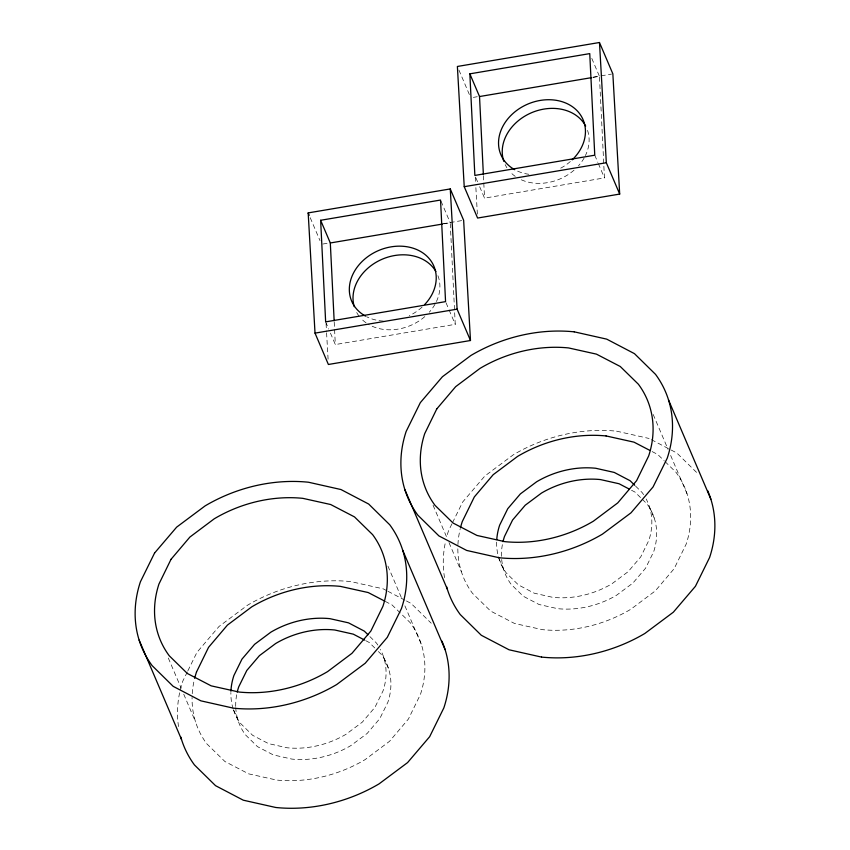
<?xml version="1.0" encoding="UTF-8"?>
<svg xmlns="http://www.w3.org/2000/svg" width="850" height="850" viewBox="0 0 850 850"><rect width="100%" height="100%" fill="white"/><g stroke="black" fill="none" stroke-linecap="round" stroke-linejoin="round"><path stroke-width="0.64" stroke-dasharray="4.25 3.19" d="M187.308 671.957L182.771 681.169A131.58 106.176 -23.1 0 0 178.989 729.321M187.871 670.799L196.934 652.386L219.024 626.471L247.541 605.2A143.618 115.897 -23.1 0 1 350.816 581.581L383.329 588.88L386.793 590.697M451.945 523.855L448.545 530.761A131.58 106.176 -23.1 0 0 446.622 537.168M452.508 522.697L462.708 501.978L484.797 476.064L513.304 454.803A143.618 115.897 -23.1 0 1 616.59 431.184M473.365 97.378L477.275 96.719M593.3 77.148L599.813 76.043M601.12 75.831L611.554 74.067M592.918 77.414L599.441 76.319L604.446 177.905L484.543 198.124L478.422 183.791M322.851 244.035L328.068 243.153M442.786 223.805L462.336 220.501M443.711 223.847L450.224 222.753L455.239 324.339L335.325 344.558L329.216 330.225M616.59 431.163L649.092 438.473M652.131 451.573L657.804 454.516L664.148 460.721M385.231 601.386L392.031 604.924L410.168 622.636A112.784 91.014 -23.1 0 1 420.453 694.397L408.382 719.089L389.513 741.327L365.128 759.613A123.101 99.333 -23.1 0 1 276.632 780.056L248.731 773.872L224.91 761.504L206.784 743.793A112.784 91.014 -23.1 0 1 192.079 697.478M651.408 439.684L676.823 452.986L697.903 473.705M631.539 490.269L634.929 492.044L641.41 498.419M387.951 591.303L405.28 600.366M406.438 600.971L411.06 603.394L431.216 623.209M365.766 640.677L369.166 642.451L374.723 647.923M665.051 461.603L675.931 472.228A112.784 91.014 -23.1 0 1 686.226 544L674.156 568.682L655.286 590.92L630.902 609.206A123.101 99.333 -23.1 0 1 542.396 629.648L514.505 623.464L490.673 611.097L472.547 593.385A112.784 91.014 -23.1 0 1 457.842 547.071M635.662 486.189L642.143 492.564A75.183 60.669 -23.1 0 1 643.577 494.636M642.345 499.332L646.967 503.891A75.183 60.669 -23.1 0 1 653.661 551.767L645.564 568.214L632.942 583.026L616.654 595.181A82.067 66.226 -23.1 0 1 557.632 608.674L539.059 604.509L523.207 596.211L511.169 584.375A75.183 60.669 -23.1 0 1 502.701 543.001M369.888 636.597L376.369 642.972A75.183 60.669 -23.1 0 1 377.814 645.044M378.42 651.557L381.204 654.298A75.183 60.669 -23.1 0 1 387.897 702.174L379.801 718.622L367.179 733.433L350.88 745.588A82.067 66.226 -23.1 0 1 291.858 759.082L273.286 754.906L257.444 746.619L245.406 734.782A75.183 60.669 -23.1 0 1 235.769 707.71M591.791 58.395L599.441 76.319M594.766 155.199L597.826 162.371M598.336 163.561L604.446 177.905M653.193 414.492L668.1 449.459M670.671 455.483L687.129 494.062M649.559 507.152L654.383 518.468M458.936 70.082L469.731 95.402M475.873 177.82L477.913 182.591M441.054 201.248L450.224 222.753M446.069 302.834L448.609 308.805M449.119 310.006L455.239 324.339M498.929 558.461L503.752 569.787M433.064 505.229L446.951 537.784M449.002 542.608L461.348 571.551M310.229 217.727L320.004 240.635M325.646 321.863L328.706 329.035M387.929 566.1L402.337 599.856M404.908 605.891L421.366 644.47M383.786 657.549L388.62 668.876M233.644 710.005L237.989 720.194M168.321 658.049L181.178 688.192M183.749 694.216L195.585 721.947M475.267 177.087L475.575 182.367M475.873 187.659L477.371 214.083M326.06 323.521L326.506 331.447M326.581 332.775L328.089 359.189M483.438 175.695L484.543 198.124M334.22 322.139L335.325 344.558M235.716 706.424A75.183 60.669 -23.1 0 1 236.938 693.409M192.227 693.696A112.784 91.014 -23.1 0 1 194.342 679.628M233.548 710.058A75.183 60.669 -23.1 0 0 240.582 723.446L252.609 735.293L268.462 743.591L287.034 747.766A82.067 66.226 -23.1 0 0 346.056 734.262L362.344 722.107L374.967 707.296L383.053 690.848A75.183 60.669 -23.1 0 0 380.396 649.4M233.155 708.868A75.183 60.669 -23.1 0 1 230.881 692.537M457.927 544.563A112.784 91.014 -23.1 0 1 460.116 529.221M496.644 542.13A75.183 60.669 -23.1 0 0 506.345 573.038L518.383 584.885L534.225 593.183L552.798 597.359A82.067 66.226 -23.1 0 0 611.819 583.854L628.118 571.699L640.741 556.888L648.826 540.451A75.183 60.669 -23.1 0 0 646.17 499.003M444.529 577.628A131.58 106.176 -23.1 0 1 445.389 542.353M570.339 161.532A44.667 36.04 -23.1 0 1 559.704 168.704M528.859 174.292A44.667 36.04 -23.1 0 1 515.844 170.298M587.541 130.379A44.667 36.04 -23.1 0 1 585.416 155.582M584.184 157.919A44.667 36.04 -23.1 0 1 578.499 165.792M574.026 170.181A44.667 36.04 -23.1 0 1 519.531 178.946M515.238 176.364A44.667 36.04 -23.1 0 1 509.766 171.509M506.887 167.726A44.667 36.04 -23.1 0 1 505.144 164.613M422.078 307.116A44.667 36.04 -23.1 0 1 409.317 315.722M383.297 321.077A44.667 36.04 -23.1 0 1 366.626 316.731M437.931 275.708A44.667 36.04 -23.1 0 1 436.199 302.016M434.966 304.353A44.667 36.04 -23.1 0 1 429.282 312.226M424.819 316.614A44.667 36.04 -23.1 0 1 368.103 324.147M366.031 322.798A44.667 36.04 -23.1 0 1 360.549 317.942M359.04 316.104A44.667 36.04 -23.1 0 1 355.449 309.984"/><path stroke-width="1.27" d="M196.499 672.021L208.558 647.339L227.428 625.09L251.812 606.815A123.101 99.333 -23.1 0 1 340.308 586.362L368.209 592.546L384.094 600.801M599.484 42.5L457.385 66.47L464.228 186.692L477.604 218.046L619.692 194.076L612.85 73.854L599.484 42.5L606.326 162.732L619.692 194.076M469.848 73.844L589.751 53.614L594.766 155.199L474.853 175.429L469.848 73.844L479.527 96.539L483.363 174.377M479.527 96.539L591.621 77.637M308.178 212.904L450.266 188.934L463.643 220.288L470.486 340.51L328.387 364.48L315.021 333.126L308.178 212.904L309.209 215.316M464.228 186.692L606.326 162.732M320.631 220.278L440.544 200.048L445.559 301.633L325.646 321.863L320.631 220.278L330.31 242.972L334.156 320.811M330.31 242.972L442.404 224.071M315.021 333.126L457.109 309.166L470.486 340.51M606.082 435.944L633.983 442.149L649.867 450.394M574.218 331.829L606.719 339.139L634.451 353.642L655.531 374.361A131.58 106.176 -23.1 0 1 667.239 458.161L653.066 486.944L630.976 512.847L602.459 534.119A143.618 115.897 -23.1 0 1 499.184 557.738M499.173 557.749L466.671 550.439L438.94 535.936L417.871 515.217A131.58 106.176 -23.1 0 1 406.162 431.418L420.336 402.634L442.425 376.731L470.932 355.459A143.618 115.897 -23.1 0 1 574.218 331.84M541.546 657.093L509.044 649.782L481.312 635.279L460.243 614.55A131.58 106.176 -23.1 0 1 446.537 586.553M629.276 489.09L619.087 483.756L600.514 479.581A82.067 66.226 -23.1 0 0 541.492 493.074L525.194 505.24L512.571 520.041L504.486 536.488A75.183 60.669 -23.1 0 0 502.998 541.684M364.639 640.082L353.313 634.164L334.741 629.988A82.067 66.226 -23.1 0 0 275.719 643.482L259.431 655.648L246.808 670.448L238.712 686.896A75.183 60.669 -23.1 0 0 237.235 692.091M634.737 485.276L630.105 480.728L614.253 472.43L595.68 468.254A82.067 66.226 -23.1 0 0 536.658 481.759L520.37 493.914L507.748 508.714L499.651 525.162A75.183 60.669 -23.1 0 0 496.761 539.548M368.039 634.769L364.331 631.125L348.489 622.838L329.917 618.662A82.067 66.226 -23.1 0 0 270.884 632.156L254.596 644.321L241.974 659.122L233.888 675.569A75.183 60.669 -23.1 0 0 230.924 691.252M668.493 399.882L710.866 499.226M404.897 489.696L447.27 589.029M402.73 550.29L445.103 649.634M139.134 640.093L181.507 739.436M450.266 188.934L457.109 309.166M441.926 641.102A131.58 106.176 -23.1 0 1 443.838 707.912L429.664 736.684L407.575 762.599L379.068 783.87A143.618 115.897 -23.1 0 1 275.783 807.489L243.281 800.19L215.549 785.676L194.469 764.957A131.58 106.176 -23.1 0 1 180.763 736.961M194.661 678.343A112.784 91.014 -23.1 0 1 196.488 672.021M460.424 527.946A112.784 91.014 -23.1 0 1 462.262 521.613L474.332 496.931L493.191 474.693L517.586 456.408A123.101 99.333 -23.1 0 1 606.082 435.954M541.556 657.082A143.618 115.897 -23.1 0 0 644.842 633.473L673.349 612.191L695.438 586.287L709.601 557.504A131.58 106.176 -23.1 0 0 707.689 490.694M514.717 169.702A44.667 36.04 -23.1 0 1 509.309 117.151A44.667 36.04 -23.1 0 1 571.944 106.388A44.667 36.04 -23.1 0 1 572.22 159.821M503.816 161.362A44.667 36.04 -23.1 0 1 531.335 112.806A44.667 36.04 -23.1 0 1 585.671 126.066M365.511 316.136A44.667 36.04 -23.1 0 1 359.55 264.201A44.667 36.04 -23.1 0 1 421.494 252.025A44.667 36.04 -23.1 0 1 424.756 304.491M354.237 306.669A44.667 36.04 -23.1 0 1 382.118 259.239A44.667 36.04 -23.1 0 1 435.88 271.469M171.02 559.321L158.961 584.003A112.784 91.014 -23.1 0 0 169.246 655.764L187.361 673.487L211.193 685.854L239.084 692.049A123.101 99.333 -23.1 0 0 327.59 671.606L351.974 653.31L370.844 631.072L382.904 606.379A112.784 91.014 -23.1 0 0 372.608 534.629L354.493 516.906L330.671 504.528L302.77 498.334A123.101 99.333 -23.1 0 0 214.264 518.787L189.879 537.072L171.02 559.321M436.783 408.914L424.724 433.606A112.784 91.014 -23.1 0 0 435.019 505.357L453.135 523.079L476.956 535.447L504.858 541.652A123.101 99.333 -23.1 0 0 593.364 521.199L617.748 502.902L636.607 480.664L648.667 455.972A112.784 91.014 -23.1 0 0 638.382 384.221L620.266 366.499L596.434 354.131L568.544 347.926A123.101 99.333 -23.1 0 0 480.038 368.379L455.653 386.676L436.783 408.914M154.562 553.042L140.399 581.825A131.58 106.176 -23.1 0 0 152.118 665.614L173.177 686.343L200.908 700.846L233.41 708.156A143.618 115.897 -23.1 0 0 336.696 684.537L365.203 663.255L387.292 637.351L401.455 608.568A131.58 106.176 -23.1 0 0 389.746 524.779L368.688 504.05L340.956 489.536L308.454 482.226A143.618 115.897 -23.1 0 0 205.158 505.856L176.651 527.138L154.562 553.042"/></g></svg>
